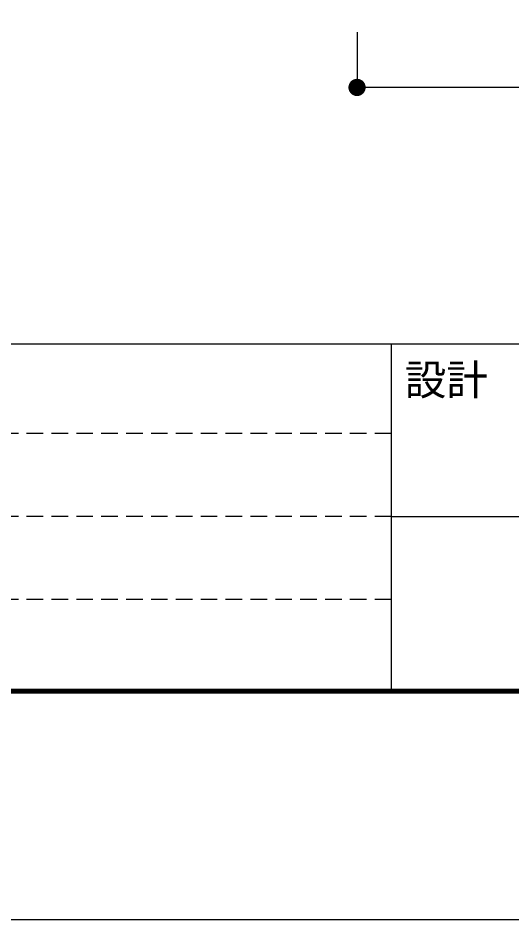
# Model space of a CAD drawing. Units: millimetres, scale not verified. Extents: x -23133 to 8910, y -6308 to 6308.
# Drawn here: x -571 to 502, y -6308 to -4349 of the extents above; entities that cross this region are included whole.
import ezdxf
from ezdxf.enums import TextEntityAlignment as Align

# ---------------------------------------------------------------- set-up
doc = ezdxf.new("R2010")
doc.units = ezdxf.units.MM
doc.header["$LTSCALE"] = 30
doc.linetypes.add('DASHED1', pattern=[1.8, 1.2, -0.6])
for name, color, linetype, lineweight in [('1-5_00クル-フ-6寸法', 132, 'Continuous', 25), ('1-9_図面枠', 7, 'Continuous', 25), ('1-A_Axis_waku', 7, 'Continuous', 25)]:
    doc.layers.add(name, color=color, linetype=linetype, lineweight=lineweight)
doc.styles.add('ＭＳ ゴシック', font='')
doc.styles.get('ＭＳ ゴシック').set_extended_font_data('MS Gothic')

msp = doc.modelspace()

# ---------------------------------------------------------------- linework, layer by layer
at = {"layer": '1-5_00クル-フ-6寸法', "color": 4}
for p in [(165.36, -4380.13), (2565.36, -4500.13)]:
    msp.add_line(p, (165.36, -4500.13), dxfattribs=at)
at = {"layer": '1-5_00クル-フ-6寸法'}
for points in [[(165.36, -4500.13), (155.31, -4484.3), (157.38, -4483.17)], [(165.36, -4500.13), (157.38, -4483.17), (159.57, -4482.3)], [(165.36, -4500.13), (159.57, -4482.3), (161.85, -4481.72)], [(165.36, -4500.13), (161.85, -4481.72), (164.18, -4481.42)], [(165.36, -4500.13), (164.18, -4481.42), (166.54, -4481.42)], [(165.36, -4500.13), (166.54, -4481.42), (168.87, -4481.72)], [(165.36, -4500.13), (168.87, -4481.72), (171.15, -4482.3)], [(165.36, -4500.13), (171.15, -4482.3), (173.34, -4483.17)], [(165.36, -4500.13), (173.34, -4483.17), (175.41, -4484.3)], [(165.36, -4500.13), (146.61, -4500.13), (146.76, -4497.78)], [(165.36, -4500.13), (146.76, -4502.48), (146.61, -4500.13)], [(165.36, -4500.13), (146.76, -4497.78), (147.2, -4495.47)], [(165.36, -4500.13), (147.2, -4504.8), (146.76, -4502.48)], [(165.36, -4500.13), (147.2, -4495.47), (147.93, -4493.23)], [(165.36, -4500.13), (147.93, -4507.04), (147.2, -4504.8)], [(165.36, -4500.13), (147.93, -4493.23), (148.93, -4491.1)], [(165.36, -4500.13), (148.93, -4509.17), (147.93, -4507.04)], [(165.36, -4500.13), (148.93, -4491.1), (150.19, -4489.11)], [(165.36, -4500.13), (150.19, -4511.16), (148.93, -4509.17)], [(165.36, -4500.13), (150.19, -4489.11), (151.69, -4487.3)], [(165.36, -4500.13), (151.69, -4512.97), (150.19, -4511.16)], [(165.36, -4500.13), (151.69, -4487.3), (153.41, -4485.69)], [(165.36, -4500.13), (153.41, -4514.58), (151.69, -4512.97)], [(165.36, -4500.13), (153.41, -4485.69), (155.31, -4484.3)], [(165.36, -4500.13), (155.31, -4515.97), (153.41, -4514.58)], [(165.36, -4500.13), (157.38, -4517.1), (155.31, -4515.97)], [(165.36, -4500.13), (159.57, -4517.97), (157.38, -4517.1)], [(165.36, -4500.13), (161.85, -4518.55), (159.57, -4517.97)], [(165.36, -4500.13), (164.18, -4518.85), (161.85, -4518.55)], [(165.36, -4500.13), (166.54, -4518.85), (164.18, -4518.85)], [(165.36, -4500.13), (175.41, -4484.3), (177.31, -4485.69)], [(165.36, -4500.13), (177.31, -4485.69), (179.03, -4487.3)], [(165.36, -4500.13), (179.03, -4487.3), (180.53, -4489.11)], [(165.36, -4500.13), (180.53, -4489.11), (181.79, -4491.1)], [(165.36, -4500.13), (181.79, -4491.1), (182.79, -4493.23)], [(165.36, -4500.13), (182.79, -4493.23), (183.52, -4495.47)], [(165.36, -4500.13), (183.52, -4495.47), (183.96, -4497.78)], [(165.36, -4500.13), (183.96, -4497.78), (184.11, -4500.13)], [(165.36, -4500.13), (168.87, -4518.55), (166.54, -4518.85)], [(165.36, -4500.13), (171.15, -4517.97), (168.87, -4518.55)], [(165.36, -4500.13), (173.34, -4517.1), (171.15, -4517.97)], [(165.36, -4500.13), (175.41, -4515.97), (173.34, -4517.1)], [(165.36, -4500.13), (177.31, -4514.58), (175.41, -4515.97)], [(165.36, -4500.13), (179.03, -4512.97), (177.31, -4514.58)], [(165.36, -4500.13), (180.53, -4511.16), (179.03, -4512.97)], [(165.36, -4500.13), (181.79, -4509.17), (180.53, -4511.16)], [(165.36, -4500.13), (182.79, -4507.04), (181.79, -4509.17)], [(165.36, -4500.13), (183.52, -4504.8), (182.79, -4507.04)], [(165.36, -4500.13), (183.96, -4502.48), (183.52, -4504.8)], [(165.36, -4500.13), (184.11, -4500.13), (183.96, -4502.48)]]:
    msp.add_solid(points, dxfattribs=at)
at = {"layer": '1-9_図面枠'}
msp.add_lwpolyline([(-8910, -6307.5), (-8910, 6307.5), (8910, 6307.5), (8910, -6307.5)], close=True, dxfattribs=at)
at = {"layer": '1-A_Axis_waku'}
for p, q in [((-7770, -5056.5), (8400, -5056.5)), ((239.99, -5806.5), (239.99, -5056.5)), ((239.99, -5431.5), (8399.99, -5431.5)), ((8408.4, -5814.9), (-7778.4, -5814.9)), ((8407.8, -5814.3), (-7777.8, -5814.3)), ((8407.2, -5813.7), (-7777.2, -5813.7)), ((8406.6, -5813.1), (-7776.6, -5813.1)), ((8406, -5812.5), (-7776, -5812.5)), ((8405.4, -5811.9), (-7775.4, -5811.9)), ((8404.8, -5811.3), (-7774.8, -5811.3)), ((8404.2, -5810.7), (-7774.2, -5810.7)), ((8403.6, -5810.1), (-7773.6, -5810.1)), ((8403, -5809.5), (-7773, -5809.5)), ((8402.4, -5808.9), (-7772.4, -5808.9)), ((8401.8, -5808.3), (-7771.8, -5808.3)), ((8401.2, -5807.7), (-7771.2, -5807.7)), ((8400.6, -5807.1), (-7770.6, -5807.1)), ((-7770, -5806.5), (8400, -5806.5))]:
    msp.add_line(p, q, dxfattribs=at)
at = {"layer": '1-A_Axis_waku', "linetype": 'DASHED1'}
for p, q in [((240, -5251.5), (-7770, -5251.5)), ((240, -5431.5), (-7770, -5431.5)), ((240, -5611.5), (-7770, -5611.5))]:
    msp.add_line(p, q, dxfattribs=at)

# ---------------------------------------------------------------- texts
at = {"layer": '1-A_Axis_waku', "style": 'ＭＳ ゴシック'}
msp.add_text('設計', height=65.98, dxfattribs=at).set_placement((269.16, -5187.88), align=Align.BOTTOM_LEFT)

doc.saveas('drawing.dxf')
